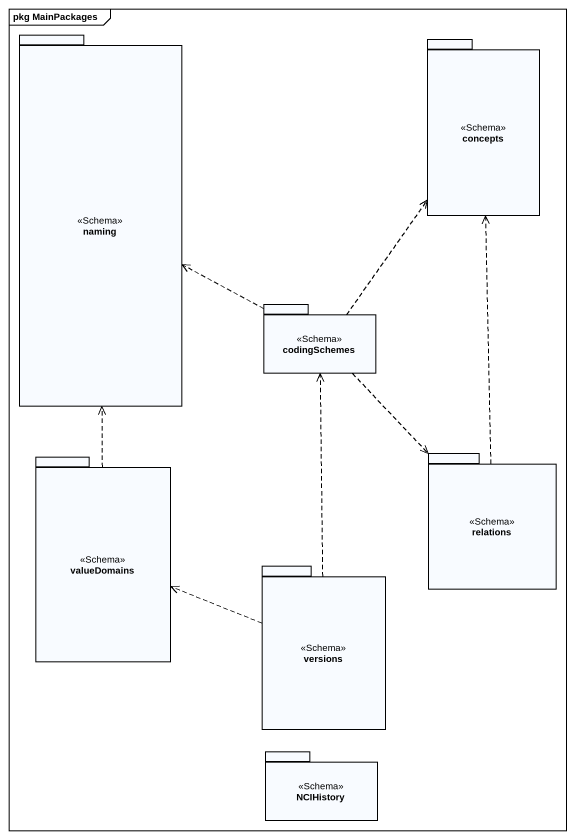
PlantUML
@startuml
mainframe pkg MainPackages
package naming <<Schema>> {
}
package concepts <<Schema>> {
}
package codingSchemes <<Schema>> {
}
package valueDomains <<Schema>> {
}
package relations <<Schema>> {
}
package versions <<Schema>> {
}
package NCIHistory <<Schema>> {
}
codingSchemes .left.> naming
codingSchemes .up.> concepts
codingSchemes ..> relations
valueDomains .up.> naming
relations .up.> concepts
versions .up.> codingSchemes
versions .left.> valueDomains
@enduml
